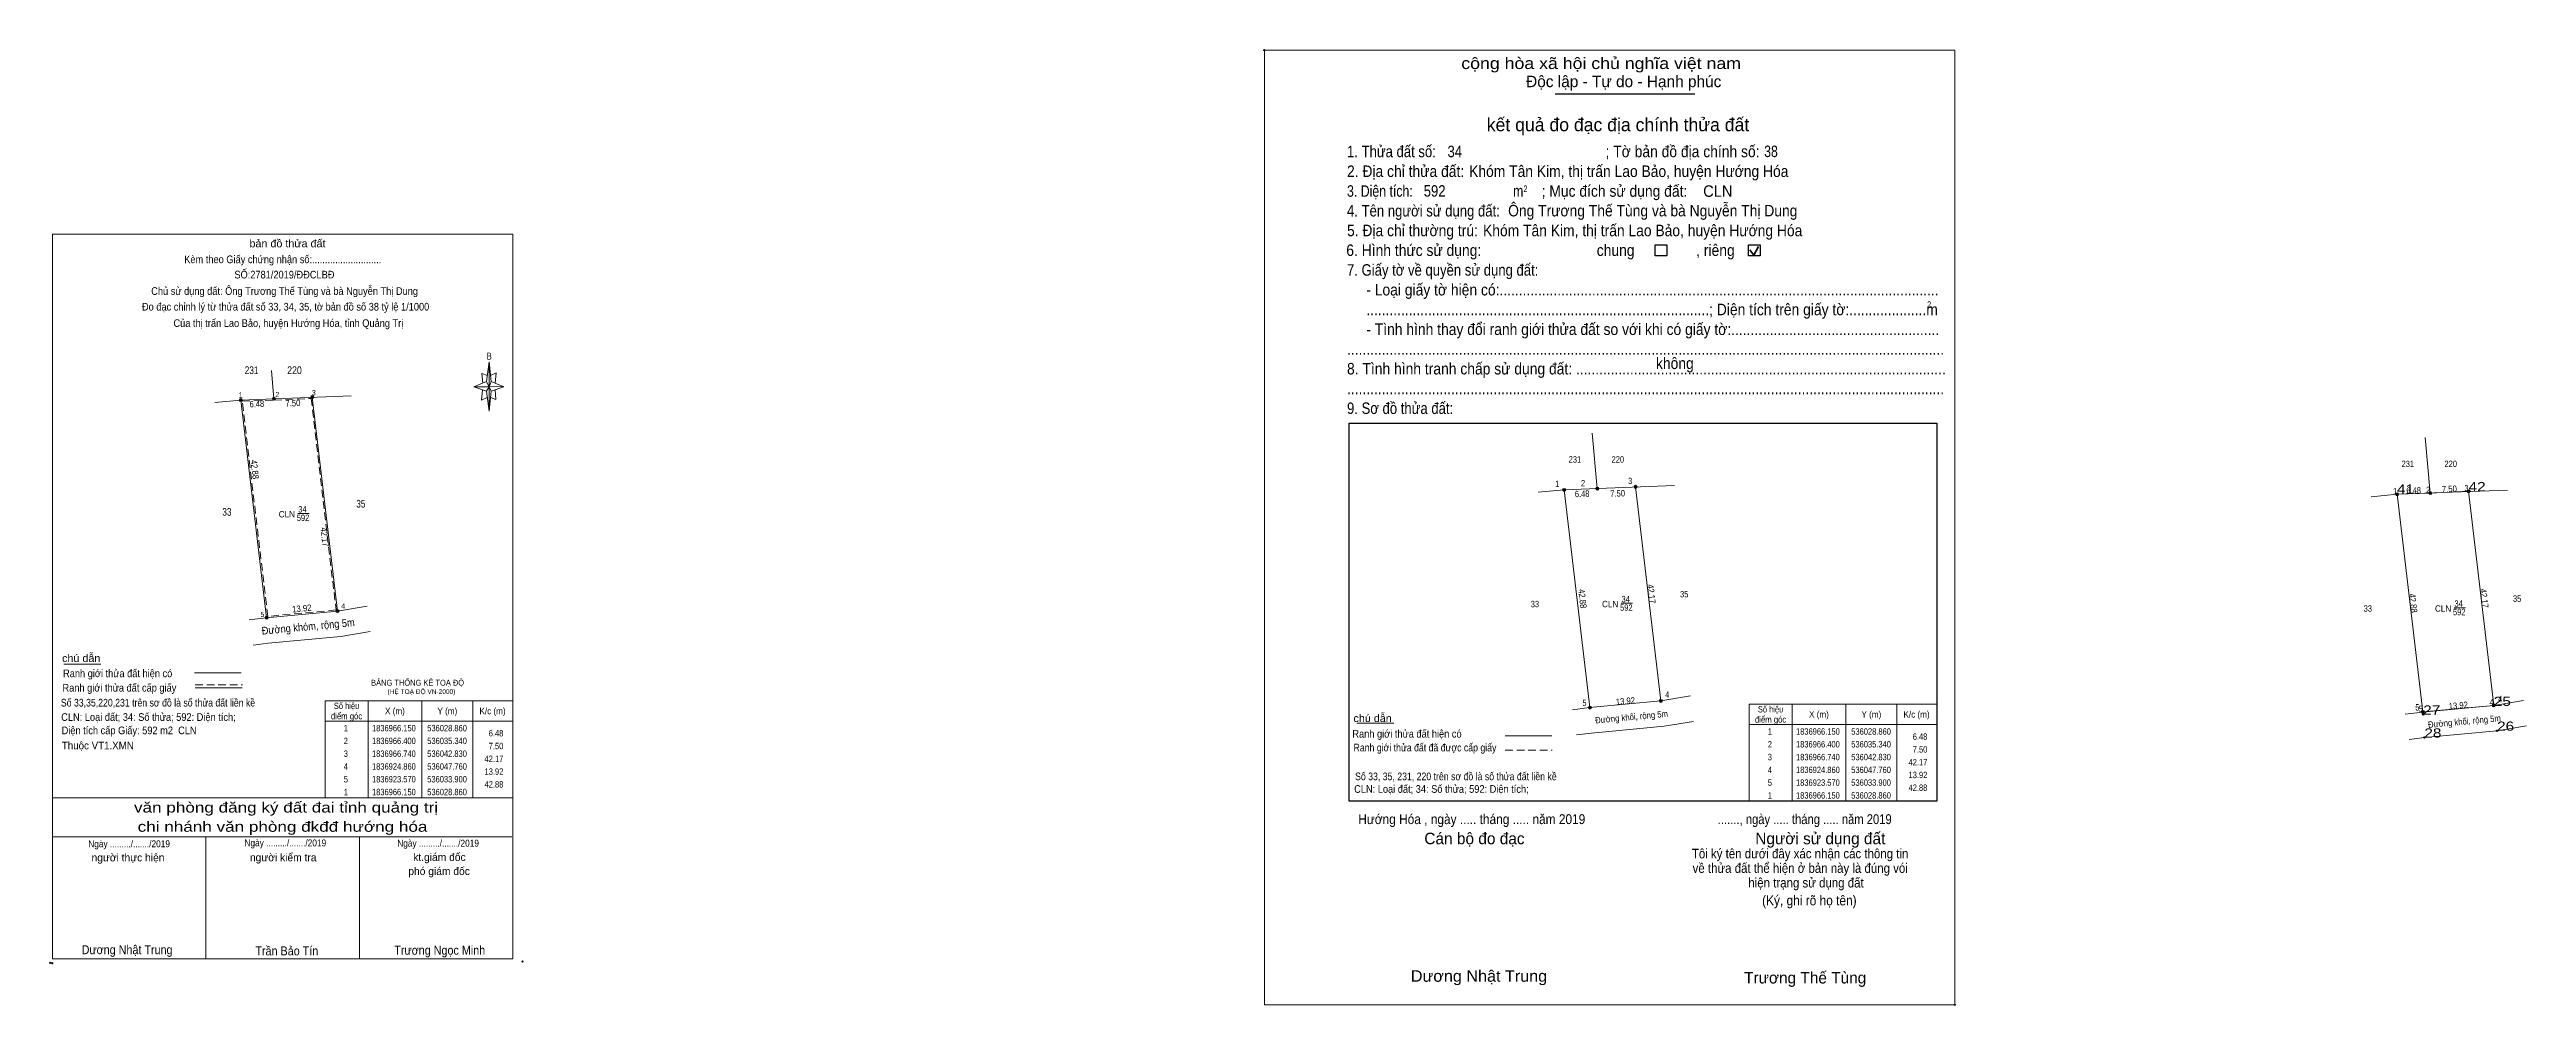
# Model space of a CAD drawing. Header units: metres. Extents: x 535570 to 536054, y 1836866 to 1837053.
import ezdxf
from ezdxf.enums import TextEntityAlignment as Align

# ---------------------------------------------------------------- set-up
doc = ezdxf.new("R2010")
doc.units = ezdxf.units.M
doc.header["$LTSCALE"] = 0.5
doc.header["$PDMODE"] = 32
doc.header["$PDSIZE"] = 0.25
doc.linetypes.add('MEDIUM_DASHED', pattern=[4.5, 3, -1.5])
for name, color, linetype, lineweight in [('1', 7, 'Continuous', 13), ('10', 7, 'Continuous', 13), ('17', 7, 'Continuous', 13), ('2', 7, 'Continuous', 25), ('5', 7, 'Continuous', 13), ('6', 7, 'Continuous', 13), ('63', 7, 'Continuous', 13)]:
    doc.layers.add(name, color=color, linetype=linetype, lineweight=lineweight)
for name, color, linetype in [('12', 7, 'Continuous'), ('23', 7, 'Continuous'), ('7', 7, 'Continuous')]:
    doc.layers.add(name, color=color, linetype=linetype)

msp = doc.modelspace()

# ---------------------------------------------------------------- hatches: boundary and pattern name
at = {"layer": '63'}
for points in [[(535607.47, 1836984.59, 1), (535606.87, 1836984.59, 1)], [(535613.95, 1836984.84, 1), (535613.35, 1836984.84, 1)], [(535621.44, 1836985.18, 1), (535620.84, 1836985.18, 1)], [(535866.27, 1836967.02, 1), (535865.67, 1836967.02, 1)], [(535872.75, 1836967.27, 1), (535872.15, 1836967.27, 1)], [(535880.24, 1836967.61, 1), (535879.64, 1836967.61, 1)], [(536029.16, 1836966.15, 1), (536028.56, 1836966.15, 1)], [(536035.64, 1836966.4, 1), (536035.04, 1836966.4, 1)], [(536043.13, 1836966.74, 1), (536042.53, 1836966.74, 1)], [(535612.51, 1836942.01, 1), (535611.91, 1836942.01, 1)], [(535626.37, 1836943.3, 1), (535625.77, 1836943.3, 1)], [(535871.31, 1836924.44, 1), (535870.71, 1836924.44, 1)], [(535885.17, 1836925.73, 1), (535884.57, 1836925.73, 1)], [(536034.2, 1836923.57, 1), (536033.6, 1836923.57, 1)], [(536048.06, 1836924.86, 1), (536047.46, 1836924.86, 1)]]:
    msp.add_hatch(color=256, dxfattribs=at).paths.add_polyline_path(points)

# ---------------------------------------------------------------- linework, layer by layer
at = {"layer": '1', "linetype": 'MEDIUM_DASHED'}
msp.add_lwpolyline([(535607.45, 1836984.35), (535613.66, 1836984.59), (535620.92, 1836984.92), (535625.79, 1836943.53), (535612.43, 1836942.28)], close=True, dxfattribs=at)
at = {"layer": '1'}
msp.add_lwpolyline([(536028.86, 1836966.15), (536035.34, 1836966.4), (536042.83, 1836966.74), (536047.76, 1836924.86), (536033.9, 1836923.57)], close=True, dxfattribs=at)
at = {"layer": '10'}
for p, q in [((535607.17, 1836984.59), (535628.77, 1836985.43)), ((535621.14, 1836985.18), (535626.07, 1836943.3)), ((535602.07, 1836984.12), (535607.17, 1836984.59)), ((535612.21, 1836942.01), (535607.17, 1836984.59)), ((535860.87, 1836966.55), (535865.97, 1836967.02)), ((535865.97, 1836967.02), (535887.57, 1836967.86)), ((535871.01, 1836924.44), (535865.97, 1836967.02)), ((535879.94, 1836967.61), (535884.87, 1836925.73)), ((536023.76, 1836965.68), (536028.86, 1836966.15)), ((536028.86, 1836966.15), (536050.46, 1836966.99)), ((536033.9, 1836923.57), (536028.86, 1836966.15)), ((536042.83, 1836966.74), (536047.76, 1836924.86)), ((535608.77, 1836941.58), (535612.12, 1836942)), ((535612.12, 1836942), (535626.07, 1836943.3)), ((535626.07, 1836943.3), (535631.86, 1836944.28)), ((535867.57, 1836924.01), (535870.92, 1836924.43)), ((535870.92, 1836924.43), (535884.87, 1836925.73)), ((535884.87, 1836925.73), (535890.66, 1836926.71)), ((536030.46, 1836923.14), (536033.81, 1836923.56)), ((536033.81, 1836923.56), (536047.76, 1836924.86)), ((536047.76, 1836924.86), (536053.55, 1836925.84))]:
    msp.add_line(p, q, dxfattribs=at)
for points in [[(535609.55, 1836936.64), (535612.5, 1836937.01), (535626.72, 1836938.34), (535632.47, 1836939.31)], [(535868.35, 1836919.07), (535871.3, 1836919.44), (535885.52, 1836920.77), (535891.27, 1836921.74)], [(536031.24, 1836918.2), (536034.19, 1836918.57), (536048.41, 1836919.9), (536054.16, 1836920.87)]]:
    msp.add_lwpolyline(points, dxfattribs=at)
at = {"layer": '17'}
for p, q in [((535572.52, 1836932.94), (535579.76, 1836932.94)), ((535825.42, 1836921.39), (535832.66, 1836921.39))]:
    msp.add_line(p, q, dxfattribs=at)
at = {"layer": '2'}
for p, q in [((535864.22, 1837044.48), (535891.52, 1837044.48)), ((535823.91, 1836980.09), (535938.84, 1836980.09)), ((535938.84, 1836980.09), (535938.84, 1836906.1))]:
    msp.add_line(p, q, dxfattribs=at)
at = {"layer": '2', "lineweight": 35}
for p, q in [((535902.3, 1837013.96), (535903.06, 1837012.96)), ((535903.06, 1837012.96), (535904, 1837014.63))]:
    msp.add_line(p, q, dxfattribs=at)
at = {"layer": '2', "lineweight": 13}
msp.add_lwpolyline([(535807.35, 1837053.04), (535942.36, 1837053.04), (535942.36, 1836866.31), (535807.35, 1836866.31)], close=True, dxfattribs=at)
at = {"layer": '2'}
for points in [[(535883.75, 1837014.96), (535886.07, 1837014.96), (535886.07, 1837012.79), (535883.75, 1837012.79)], [(535901.99, 1837014.96), (535904.31, 1837014.96), (535904.31, 1837012.79), (535901.99, 1837012.79)]]:
    msp.add_lwpolyline(points, close=True, dxfattribs=at)
msp.add_lwpolyline([(535938.84, 1836906.1), (535823.91, 1836906.1), (535823.91, 1836980.09)], dxfattribs=at)
for p in [(535807.35, 1837053.04), (535942.36, 1836866.31)]:
    msp.add_point(p, dxfattribs=at)
at = {"layer": '5'}
for p, q in [((535655.22, 1836988.2), (535655.72, 1836992.1)), ((535655.22, 1836986.3), (535652.72, 1836987.2)), ((535656.12, 1836986.3), (535655.72, 1836982.4)), ((535657.02, 1836984.7), (535656.02, 1836985.1)), ((535656.12, 1836988.2), (535658.62, 1836987.2)), ((535656.92, 1836986.6), (535657.02, 1836984.7)), ((535570.35, 1836906.76), (535660.35, 1836906.76)), ((535570.35, 1836899.16), (535660.15, 1836899.16)), ((535570.35, 1836899.16), (535660.15, 1836899.16)), ((535570.35, 1836899.16), (535660.15, 1836899.16)), ((535600.35, 1836875.26), (535600.35, 1836899.16)), ((535630.35, 1836875.26), (535630.35, 1836899.16))]:
    msp.add_line(p, q, dxfattribs=at)
for points in [[(535570.35, 1837017.06), (535660.35, 1837017.06), (535660.35, 1836875.26), (535570.35, 1836875.26)], [(535655.72, 1836992.1), (535656.12, 1836988.2), (535655.72, 1836987.2)], [(535655.72, 1836987.2), (535652.72, 1836987.2), (535655.22, 1836988.2), (535656.12, 1836986.3), (535658.62, 1836987.2), (535655.72, 1836987.3)], [(535655.72, 1836987.2), (535655.72, 1836982.4), (535655.22, 1836986.3)]]:
    msp.add_lwpolyline(points, close=True, dxfattribs=at)
for points in [[(535655.42, 1836989.4), (535654.32, 1836989.8), (535654.52, 1836987.9)], [(535656.02, 1836989.4), (535657.12, 1836989.9), (535656.92, 1836987.9)], [(535655.72, 1836987.2), (535655.22, 1836988.2), (535652.72, 1836987.2)], [(535654.42, 1836986.6), (535654.22, 1836984.6), (535655.32, 1836985.1)], [(535655.72, 1836987.2), (535656.12, 1836986.3), (535658.62, 1836987.2)], [(535660.35, 1836875.26), (535570.35, 1836875.26), (535570.35, 1836899.16)]]:
    msp.add_lwpolyline(points, dxfattribs=at)
for p in [(535569.88, 1836874.49), (535570.28, 1836874.42)]:
    msp.add_point(p, dxfattribs=at)
at = {"layer": '6'}
for p, q in [((535598.12, 1836931.2), (535607.26, 1836931.2)), ((535598.26, 1836928.27), (535607.4, 1836928.27)), ((535854.44, 1836918.93), (535863.58, 1836918.93))]:
    msp.add_line(p, q, dxfattribs=at)
at = {"layer": '6', "linetype": 'MEDIUM_DASHED'}
for p, q in [((535598.26, 1836928.89), (535607.46, 1836928.89)), ((535854.43, 1836916.12), (535863.63, 1836916.12))]:
    msp.add_line(p, q, dxfattribs=at)
at = {"layer": '6'}
msp.add_point((535662.25, 1836874.76), dxfattribs=at)
at = {"layer": '63'}
for p, q in [((535613.65, 1836984.84), (535613.14, 1836990.38)), ((535872.45, 1836967.27), (535871.44, 1836978.13)), ((536035.34, 1836966.4), (536034.33, 1836977.26)), ((535618.3, 1836962.4), (535620.56, 1836962.4)), ((535877.1, 1836944.83), (535879.36, 1836944.83)), ((536039.99, 1836943.96), (536042.25, 1836943.96)), ((535632.05, 1836925.76), (535632.05, 1836906.76)), ((535642.55, 1836925.76), (535642.55, 1836906.76)), ((535652.55, 1836925.76), (535652.55, 1836906.76)), ((535910.54, 1836925.1), (535910.54, 1836906.1)), ((535921.04, 1836925.1), (535921.04, 1836906.1)), ((535931.04, 1836925.1), (535931.04, 1836906.1)), ((535623.65, 1836921.76), (535660.35, 1836921.76)), ((535902.14, 1836921.1), (535938.84, 1836921.1))]:
    msp.add_line(p, q, dxfattribs=at)
for points in [[(535623.65, 1836925.76), (535660.35, 1836925.76), (535660.35, 1836906.76), (535623.65, 1836906.76)], [(535902.14, 1836925.1), (535938.84, 1836925.1), (535938.84, 1836906.1), (535902.14, 1836906.1)]]:
    msp.add_lwpolyline(points, close=True, dxfattribs=at)
for centre in [(535607.17, 1836984.59), (535613.65, 1836984.84), (535621.14, 1836985.18), (535865.97, 1836967.02), (535872.45, 1836967.27), (535879.94, 1836967.61), (536028.86, 1836966.15), (536035.34, 1836966.4), (536042.83, 1836966.74), (535612.21, 1836942.01), (535626.07, 1836943.3), (535871.01, 1836924.44), (535884.87, 1836925.73), (536033.9, 1836923.57), (536047.76, 1836924.86)]:
    msp.add_circle(centre, 0.3, dxfattribs=at)
at = {"layer": '7'}
for p in [(536028.84, 1836966.28), (536042.83, 1836966.74), (536033.96, 1836923.05), (536047.77, 1836924.76), (536034.19, 1836918.57), (536048.41, 1836919.9)]:
    msp.add_point(p, dxfattribs=at)

# ---------------------------------------------------------------- texts
at = {"layer": '1'}
for s, height, width, p in [('231', 1.5, 0.8, (535609.27, 1836989.68)), ('220', 1.5, 0.85, (535617.665, 1836989.68)), ('231', 1.25, 0.8, (535868.07, 1836972.36)), ('220', 1.25, 0.85, (535876.46, 1836972.36)), ('231', 1.25, 0.8, (536030.96, 1836971.49)), ('220', 1.25, 0.85, (536039.35, 1836971.49)), ('33', 1.5, 0.8, (535604.45, 1836961.96)), ('CLN', 1.25, 0.95, (535616.165, 1836961.63)), ('592', 1.25, 0.85, (535619.325, 1836960.94)), ('34', 1.25, 0.85, (535619.205, 1836962.6)), ('34', 1.25, 0.85, (535878.005, 1836945.03)), ('33', 1.25, 0.8, (535860.25, 1836944.06)), ('CLN', 1.25, 0.95, (535874.965, 1836944.06)), ('592', 1.25, 0.85, (535878.125, 1836943.37)), ('33', 1.25, 0.8, (536023.14, 1836943.19)), ('CLN', 1.25, 0.95, (536037.855, 1836943.19)), ('592', 1.25, 0.85, (536041.015, 1836942.5)), ('34', 1.25, 0.85, (536040.895, 1836944.16))]:
    msp.add_text(s, height=height, dxfattribs=dict(at, width=width)).set_placement(p, align=Align.CENTER)
for s, height, width, p in [('BẢNG THỐNG KÊ TOẠ ĐỘ ', 1.15, 0.95, (535632.65, 1836928.72)), ('(HỆ TOẠ ĐỘ VN-2000)', 0.93, 0.9, (535635.85, 1836927.1))]:
    msp.add_text(s, height=height, dxfattribs=dict(at, width=width)).set_placement(p)
at = {"layer": '12', "width": 1.25}
for s, p in [('41', (536028.84, 1836966.28)), ('42', (536042.83, 1836966.74)), ('27', (536033.96, 1836923.05)), ('25', (536047.77, 1836924.76)), ('28', (536034.19, 1836918.57)), ('26', (536048.41, 1836919.9))]:
    msp.add_text(s, height=1.8, dxfattribs=at).set_placement(p)
at = {"layer": '2'}
for s, height, width, p in [('cộng hòa xã hội chủ nghĩa việt nam', 2.253, 1.15, (535845.85, 1837049.35)), ('1. Thửa đất số:', 2.253, 0.85, (535823.5, 1837032.1)), ('34', 2.25, 0.85, (535843.15, 1837032.1)), ('; Tờ bản đồ địa chính số:', 2.253, 0.9, (535874.06, 1837032.1)), ('38', 2.25, 0.8, (535905.08, 1837032.12)), ('2. Địa chỉ thửa đất:', 2.253, 0.9, (535823.5, 1837028.23)), ('Khóm Tân Kim, thị trấn Lao Bảo, huyện Hướng Hóa', 2.25, 0.9, (535847.38, 1837028.23)), ('3. Diện tích:', 2.253, 0.8, (535823.5, 1837024.36)), ('592', 2.25, 0.85, (535838.5, 1837024.38)), ('m', 2.253, 0.8, (535855.98, 1837024.36)), ('2', 1.288, 0.8, (535858, 1837025.27)), ('; Mục đích sử dụng đất:', 2.253, 0.9, (535861.56, 1837024.36)), ('CLN', 2.25, 0.95, (535893.16, 1837024.35)), ('4. Tên người sử dụng đất:', 2.253, 0.85, (535823.5, 1837020.5)), ('5. Địa chỉ thường trú:', 2.253, 0.9, (535823.5, 1837016.64)), ('Khóm Tân Kim, thị trấn Lao Bảo, huyện Hướng Hóa', 2.25, 0.9, (535850.1, 1837016.64)), ('Ông Trương Thế Tùng và bà Nguyễn Thị Dung', 2.25, 0.9, (535855.01, 1837020.52)), ('6. Hình thức sử dụng:', 2.253, 0.9, (535823.36, 1837012.78)), ('chung                , riêng', 2.253, 0.9, (535872.34, 1837012.78)), ('7. Giấy tờ về quyền sử dụng đất:', 2.253, 0.85, (535823.5, 1837008.92)), ('     - Loại giấy tờ hiện có:..................................................................................................................', 2.253, 0.9, (535823.5, 1837005.05)), ('     - Tình hình thay đổi ranh giới thửa đất so với khi có giấy tờ:......................................................', 2.253, 0.9, (535823.5, 1836997.32)), ('     .........................................................................................; Diện tích trên giấy tờ:....................m', 2.253, 0.9, (535823.5, 1837001.18)), ('2', 1.288, 0.8, (535936.95, 1837002.6)), ('8. Tình hình tranh chấp sử dụng đất: ................................................................................................', 2.253, 0.9, (535823.5, 1836989.6)), ('...........................................................................................................................................................', 2.253, 0.9, (535823.5, 1836993.46)), ('không', 2.254, 0.9, (535883.92, 1836990.66)), ('...........................................................................................................................................................', 2.253, 0.9, (535823.5, 1836985.74)), ('9. Sơ đồ thửa đất:', 2.253, 0.85, (535823.5, 1836981.87)), ('Hướng Hóa , ngày ..... tháng ..... năm 2019', 1.93, 0.9, (535825.7, 1836901.64)), ('......., ngày ..... tháng ..... năm 2019', 1.93, 0.85, (535896, 1836901.64)), ('(Ký, ghi rõ họ tên)', 1.932, 0.9, (535904.68, 1836885.74)), ('Dương Nhật Trung', 2.25, 1.05, (535835.98, 1836870.8))]:
    msp.add_text(s, height=height, dxfattribs=dict(at, width=width)).set_placement(p)
for s, height, p in [('Độc lập - Tự do - Hạnh phúc', 2.253, (535858.52, 1837045.8)), ('Cán bộ đo đạc', 2.254, (535838.62, 1836897.7)), ('Người sử dụng đất', 2.253, (535903.34, 1836897.7)), ('Trương Thế Tùng', 2.25, (535901.16, 1836870.46))]:
    msp.add_text(s, height=height, dxfattribs=at).set_placement(p)
for s, height, p in [('kết quả đo đạc địa chính thửa đất', 2.576, (535876.495, 1837037.18)), ('.', 0.644, (535942.3486, 1836865.96))]:
    msp.add_text(s, height=height, dxfattribs=at).set_placement(p, align=Align.CENTER)
at = {"layer": '2', "width": 0.9}
for s, p in [('Tôi ký tên dưới đây xác nhận các thông tin', (535912.11, 1836894.94)), ('về thửa đất thể hiện ở bản này là đúng vói', (535912.13, 1836892.1)), ('hiện trạng sử dụng đất', (535913.265, 1836889.24))]:
    msp.add_text(s, height=1.862, dxfattribs=at).set_placement(p, align=Align.CENTER)
at = {"layer": '23', "width": 0.8}
for height, p in [(1.5, (535630.64, 1836963.56)), (1.25, (535889.44, 1836945.99)), (1.25, (536052.33, 1836945.12))]:
    msp.add_text('35', height=height, dxfattribs=at).set_placement(p, align=Align.CENTER)
at = {"layer": '5'}
for s, height, width, p in [('bản đồ thửa đất', 1.5, 1.05, (535616.29, 1837014.48)), ('Kèm theo Giấy chứng nhận số:...........................', 1.5, 0.9, (535615.37, 1837011.37)), ('SỐ:2781/2019/ĐĐCLBĐ', 1.5, 0.9, (535615.69, 1837008.38)), ('Chủ sử dụng đất: Ông Trương Thế Tùng và bà Nguyễn Thị Dung', 1.5, 0.9, (535615.725, 1837005.17)), ('Đo đạc chỉnh lý từ thửa đất số 33, 34, 35, tờ bản đồ số 38 tỷ lệ 1/1000 ', 1.5, 0.9, (535616.17, 1837002.1)), ('Của thị trấn Lao Bảo, huyện Hướng Hóa, tỉnh Quảng Trị', 1.5, 0.9, (535616.465, 1836998.89)), ('B', 1.378, 0.75, (535655.75, 1836992.5)), ('văn phòng đăng ký đất đai tỉnh quảng trị', 2, 1.25, (535616.015, 1836903.9)), ('Ngày ........./......./2019', 1.35, 0.9, (535585.315, 1836897.11)), ('chi nhánh văn phòng đkđđ hướng hóa', 2, 1.25, (535615.325, 1836900.14)), ('Ngày ........./......./2019', 1.35, 0.9, (535615.865, 1836897.28)), ('Ngày ........./......./2019', 1.35, 0.9, (535645.745, 1836897.23)), ('Dương Nhật Trung', 1.75, 0.9, (535584.92, 1836876.19)), ('Trần Bảo Tín', 1.75, 0.9, (535616.16, 1836875.96)), ('Trương Ngọc Minh', 1.75, 0.9, (535646.065, 1836876.09))]:
    msp.add_text(s, height=height, dxfattribs=dict(at, width=width)).set_placement(p, align=Align.CENTER)
for s, p in [('người thực hiện', (535585.1, 1836894.35)), ('người kiểm tra', (535615.455, 1836894.37)), ('phó giám đốc', (535645.94, 1836891.68)), ('kt.giám đốc', (535646.005, 1836894.43))]:
    msp.add_text(s, height=1.5, dxfattribs=at).set_placement(p, align=Align.CENTER)
at = {"layer": '6'}
for s, width, p in [('chú dẫn', 1.05, (535572.2, 1836933.34)), ('Ranh giới thửa đất hiện có ', 0.9, (535572.4, 1836930.38)), ('Ranh giới thửa đất cấp giấy', 0.9, (535572.29, 1836927.56)), ('Số 33,35,220,231 trên sơ đồ là số thửa đất liền kề', 0.85, (535571.97, 1836924.64)), ('CLN: Loại đất; 34: Số thửa; 592: Diện tích;', 0.9, (535572.04, 1836921.83)), ('chú dẫn', 1.05, (535824.76, 1836921.6)), ('Thuộc VT1.XMN', 0.95, (535572.16, 1836916.26)), ('Diện tích cấp Giấy: 592 m2  CLN', 0.9, (535572.12, 1836919.22)), ('Ranh giới thửa đất hiện có ', 0.9, (535824.55, 1836918.56)), ('Ranh giới thửa đất đã được cấp giấy', 0.85, (535824.78, 1836915.86)), ('CLN: Loại đất; 34: Số thửa; 592: Diện tích;', 0.9, (535824.9, 1836907.76)), ('Số 33, 35, 231, 220 trên sơ đồ là số thửa đất liền kề', 0.85, (535825.08, 1836910.22))]:
    msp.add_text(s, height=1.5, dxfattribs=dict(at, width=width)).set_placement(p)
at = {"layer": '63'}
for s, height, width, p in [(' 1', 1, 0.9, (535607.52, 1836985.09)), (' 2', 1, 0.9, (535614.69, 1836985.17)), (' 3', 1, 0.95, (535621.82, 1836985.53)), (' 1', 1.25, 0.75, (535865, 1836967.57)), (' 2', 1.25, 0.85, (535870.06, 1836967.71)), (' 3', 1.25, 0.8, (535879.29, 1836968.15)), (' 1', 1.25, 0.75, (536028.86, 1836966.15)), (' 2', 1.25, 0.85, (536035.34, 1836966.4)), (' 3', 1.25, 0.8, (536042.83, 1836966.74)), (' 5', 1, 0.9, (535611.77, 1836942.15)), (' 4', 1, 0.95, (535627.57, 1836943.79)), (' 4', 1.25, 0.85, (535886.54, 1836926.35)), (' 5', 1.25, 0.8, (535870.34, 1836924.72)), (' 5', 1.25, 0.8, (536033.23, 1836923.85)), (' 5', 1.25, 0.8, (536033.9, 1836923.57)), (' 4', 1.25, 0.85, (536047.76, 1836924.86)), (' 4', 1.25, 0.85, (536049.43, 1836925.48)), ('6.48', 1.25, 0.85, (535658.5, 1836918.79)), ('7.50', 1.25, 0.85, (535658.5, 1836916.29)), ('6.48', 1.25, 0.85, (535936.99, 1836918.13)), ('42.17', 1.25, 0.85, (535658.5, 1836913.79)), ('13.92', 1.25, 0.85, (535658.5, 1836911.29)), ('42.17', 1.25, 0.85, (535936.99, 1836913.13)), ('7.50', 1.25, 0.85, (535936.99, 1836915.63)), ('42.88', 1.25, 0.85, (535658.5, 1836908.79)), ('42.88', 1.25, 0.85, (535936.99, 1836908.13)), ('13.92', 1.25, 0.85, (535936.99, 1836910.63))]:
    msp.add_text(s, height=height, dxfattribs=dict(at, width=width)).set_placement(p, align=Align.RIGHT)
for s, height, rotation, width, p in [('6.48', 1.25, 2.209, 0.85, (535610.3259, 1836983.2142)), ('7.50', 1.25, 2.599, 0.9, (535617.3717, 1836983.365)), ('42.88', 1.25, 276.75, 0.9, (535609.2792, 1836970.9385)), ('6.48', 1.25, 2.209, 0.85, (535869.5059, 1836965.6342)), ('7.50', 1.25, 2.599, 0.9, (535876.4417, 1836965.705)), ('6.48', 1.25, 2.209, 0.85, (536032.1259, 1836966.2842)), ('7.50', 1.25, 2.599, 0.9, (536039.1117, 1836966.575)), ('42.17', 1.25, 276.714, 0.9, (535622.9374, 1836957.7431)), ('42.88', 1.25, 276.75, 0.9, (535868.9292, 1836945.6585)), ('42.17', 1.25, 276.714, 0.9, (535882.4074, 1836946.6031)), ('42.88', 1.25, 276.75, 0.9, (536031.3892, 1836944.7885)), ('42.17', 1.25, 276.714, 0.9, (536045.298, 1836945.7281)), ('Đường khóm, rộng 5m', 1.5, 5.343, 0.9, (535620.4002, 1836939.5471)), ('13.92', 1.25, 5.317, 0.9, (535619.1521, 1836943.2033)), ('Đường khối, rộng 5m', 1.25, 5.343, 0.9, (535879.1918, 1836921.9796)), ('13.92', 1.25, 5.317, 0.9, (535878.0021, 1836925.0933)), ('Đường khối, rộng 5m', 1.25, 5.343, 0.9, (536042.0818, 1836921.1096)), ('13.92', 1.25, 5.317, 0.9, (536040.8921, 1836924.2233))]:
    msp.add_text(s, height=height, rotation=rotation, dxfattribs=dict(at, width=width)).set_placement(p, align=Align.CENTER)
for s, width, p in [('điểm góc', 0.9, (535627.85, 1836922.14)), ('Số hiệu', 0.85, (535627.85, 1836924.14)), ('X (m)', 0.95, (535637.3, 1836923.14)), ('Y (m)', 0.95, (535647.555, 1836923.14)), ('K/c (m)', 0.95, (535656.395, 1836923.14)), ('điểm góc', 0.9, (535906.34, 1836921.48)), ('Số hiệu', 0.85, (535906.34, 1836923.48)), ('X (m)', 0.95, (535915.79, 1836922.48)), ('Y (m)', 0.95, (535926.045, 1836922.48)), ('K/c (m)', 0.95, (535934.885, 1836922.48)), (' 2', 0.85, (535627.505, 1836917.29)), (' 1', 0.75, (535627.5, 1836919.79)), ('1836966.150', 0.85, (535637.1, 1836919.79)), ('1836966.400', 0.85, (535637.1, 1836917.29)), ('536028.860', 0.85, (535647.5, 1836919.79)), ('536035.340', 0.85, (535647.5, 1836917.29)), (' 2', 0.85, (535905.995, 1836916.63)), (' 1', 0.75, (535905.99, 1836919.13)), ('1836966.150', 0.85, (535915.59, 1836919.13)), ('1836966.400', 0.85, (535915.59, 1836916.63)), ('536028.860', 0.85, (535925.99, 1836919.13)), ('536035.340', 0.85, (535925.99, 1836916.63)), (' 4', 0.85, (535627.5, 1836912.29)), (' 3', 0.8, (535627.495, 1836914.79)), ('1836966.740', 0.85, (535637.1, 1836914.79)), ('1836924.860', 0.85, (535637.1, 1836912.29)), ('536042.830', 0.85, (535647.5, 1836914.79)), ('536047.760', 0.85, (535647.5, 1836912.29)), (' 4', 0.85, (535905.99, 1836911.63)), (' 3', 0.8, (535905.985, 1836914.13)), ('1836966.740', 0.85, (535915.59, 1836914.13)), ('1836924.860', 0.85, (535915.59, 1836911.63)), ('536042.830', 0.85, (535925.99, 1836914.13)), ('536047.760', 0.85, (535925.99, 1836911.63)), (' 5', 0.8, (535627.505, 1836909.79)), (' 1', 0.75, (535627.5, 1836907.29)), ('1836923.570', 0.85, (535637.1, 1836909.79)), ('1836966.150', 0.85, (535637.1, 1836907.29)), ('536033.900', 0.85, (535647.5, 1836909.79)), ('536028.860', 0.85, (535647.5, 1836907.29)), (' 5', 0.8, (535905.995, 1836909.13)), (' 1', 0.75, (535905.99, 1836906.63)), ('1836923.570', 0.85, (535915.59, 1836909.13)), ('1836966.150', 0.85, (535915.59, 1836906.63)), ('536033.900', 0.85, (535925.99, 1836909.13)), ('536028.860', 0.85, (535925.99, 1836906.63))]:
    msp.add_text(s, height=1.25, dxfattribs=dict(at, width=width)).set_placement(p, align=Align.CENTER)

doc.saveas('drawing.dxf')
